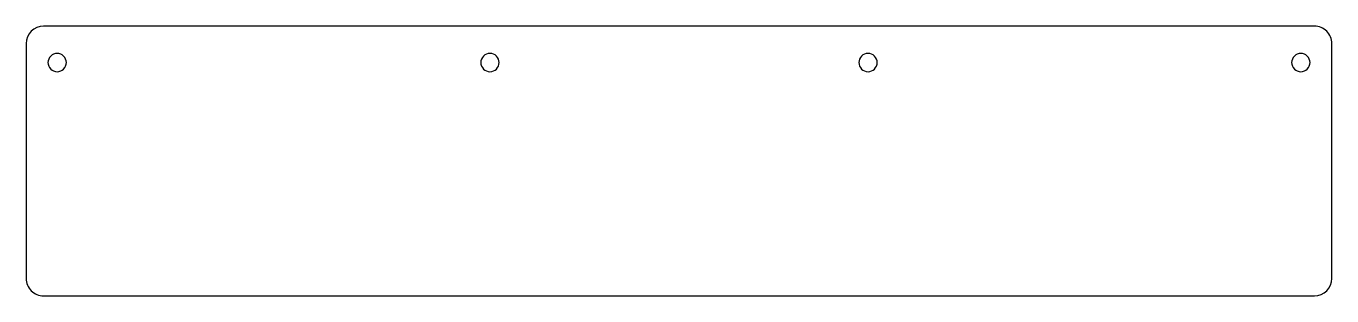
# Model space of a CAD drawing. Extents: x 5 to 247, y 5 to 55.
import ezdxf

# ---------------------------------------------------------------- set-up
doc = ezdxf.new("R2010")
doc.units = 0
doc.layers.add('Layer_1', color=7, linetype='CONTINUOUS')

msp = doc.modelspace()

# ---------------------------------------------------------------- linework, layer by layer
at = {"layer": 'Layer_1', "color": 7}
for points in [[(243.729517, 55.182656), (8.424944, 55.182631)], [(5.174942, 51.932629), (5.174942, 8.432608)], [(246.979519, 8.432603), (246.979979, 51.932629)], [(8.425404, 5.182601), (243.729977, 5.182606)]]:
    msp.add_lwpolyline(points, dxfattribs=at)
at = {"layer": 'Layer_1', "color": 1}
for points in [[(12.624946, 48.432627)], [(92.777445, 48.432627)], [(162.777478, 48.432627)], [(242.929977, 48.432627)]]:
    msp.add_lwpolyline(points, close=True, dxfattribs=at)
at = {"layer": 'Layer_1', "color": 7}
for points in [[(8.424944, 55.182631), (6.630207, 55.182376), (5.175416, 53.727391), (5.175402, 51.932654)], [(246.027921, 54.230906), (245.418328, 54.840418), (244.591555, 55.182778), (243.729517, 55.182656)], [(246.979979, 51.932629), (246.979985, 52.794667), (246.637515, 53.621394), (246.027921, 54.230906)], [(5.174942, 8.432608), (5.174941, 7.570573), (5.517414, 6.743852), (6.127007, 6.134344)], [(243.729977, 5.182606), (245.524722, 5.18286), (246.979516, 6.637858), (246.979519, 8.432603)], [(6.127007, 6.134344), (6.7366, 5.524836), (7.56337, 5.182479), (8.425404, 5.182601)]]:
    msp.add_open_spline(points, degree=3, dxfattribs=at)
at = {"layer": 'Layer_1', "color": 1}
for points in [[(9.722863, 49.634709), (9.404051, 49.315897), (9.224944, 48.883496), (9.224944, 48.432627)], [(9.224944, 48.432627), (9.224944, 47.981759), (9.404051, 47.549357), (9.722863, 47.230545)], [(10.924945, 50.132628), (10.474077, 50.132628), (10.041675, 49.953521), (9.722863, 49.634709)], [(12.127027, 49.634709), (11.808215, 49.953521), (11.375813, 50.132628), (10.924945, 50.132628)], [(12.624946, 48.432627), (12.624946, 48.883496), (12.445839, 49.315897), (12.127027, 49.634709)], [(12.127027, 47.230545), (12.445839, 47.549357), (12.624946, 47.981759), (12.624946, 48.432627)], [(89.875362, 49.634709), (89.55655, 49.315897), (89.377443, 48.883496), (89.377443, 48.432627)], [(89.377443, 48.432627), (89.377443, 47.981759), (89.55655, 47.549357), (89.875362, 47.230545)], [(91.077444, 50.132628), (90.626576, 50.132628), (90.194174, 49.953521), (89.875362, 49.634709)], [(92.279526, 49.634709), (91.960714, 49.953521), (91.528312, 50.132628), (91.077444, 50.132628)], [(92.777445, 48.432627), (92.777445, 48.883496), (92.598338, 49.315897), (92.279526, 49.634709)], [(92.279526, 47.230545), (92.598338, 47.549357), (92.777445, 47.981759), (92.777445, 48.432627)], [(159.875395, 49.634709), (159.556583, 49.315897), (159.377477, 48.883496), (159.377477, 48.432627)], [(159.377477, 48.432627), (159.377477, 47.981759), (159.556583, 47.549357), (159.875395, 47.230545)], [(161.077477, 50.132628), (160.626609, 50.132628), (160.194207, 49.953521), (159.875395, 49.634709)], [(162.27956, 49.634709), (161.960748, 49.953521), (161.528346, 50.132628), (161.077477, 50.132628)], [(162.777478, 48.432627), (162.777478, 48.883496), (162.598372, 49.315897), (162.27956, 49.634709)], [(162.27956, 47.230545), (162.598372, 47.549357), (162.777478, 47.981759), (162.777478, 48.432627)], [(240.027894, 49.634709), (239.709082, 49.315897), (239.529975, 48.883496), (239.529975, 48.432627)], [(239.529975, 48.432627), (239.529975, 47.981759), (239.709082, 47.549357), (240.027894, 47.230545)], [(241.229976, 50.132628), (240.779108, 50.132628), (240.346706, 49.953521), (240.027894, 49.634709)], [(242.432058, 49.634709), (242.113246, 49.953521), (241.680844, 50.132628), (241.229976, 50.132628)], [(242.929977, 48.432627), (242.929977, 48.883496), (242.75087, 49.315897), (242.432058, 49.634709)], [(242.432058, 47.230545), (242.75087, 47.549357), (242.929977, 47.981759), (242.929977, 48.432627)], [(9.722863, 47.230545), (10.041675, 46.911733), (10.474077, 46.732626), (10.924945, 46.732626)], [(10.924945, 46.732626), (11.375813, 46.732626), (11.808215, 46.911733), (12.127027, 47.230545)], [(89.875362, 47.230545), (90.194174, 46.911733), (90.626576, 46.732626), (91.077444, 46.732626)], [(91.077444, 46.732626), (91.528312, 46.732626), (91.960714, 46.911733), (92.279526, 47.230545)], [(159.875395, 47.230545), (160.194207, 46.911733), (160.626609, 46.732626), (161.077477, 46.732626)], [(161.077477, 46.732626), (161.528346, 46.732626), (161.960748, 46.911733), (162.27956, 47.230545)], [(240.027894, 47.230545), (240.346706, 46.911733), (240.779108, 46.732626), (241.229976, 46.732626)], [(241.229976, 46.732626), (241.680844, 46.732626), (242.113246, 46.911733), (242.432058, 47.230545)]]:
    msp.add_open_spline(points, degree=3, dxfattribs=at)

doc.saveas('drawing.dxf')
